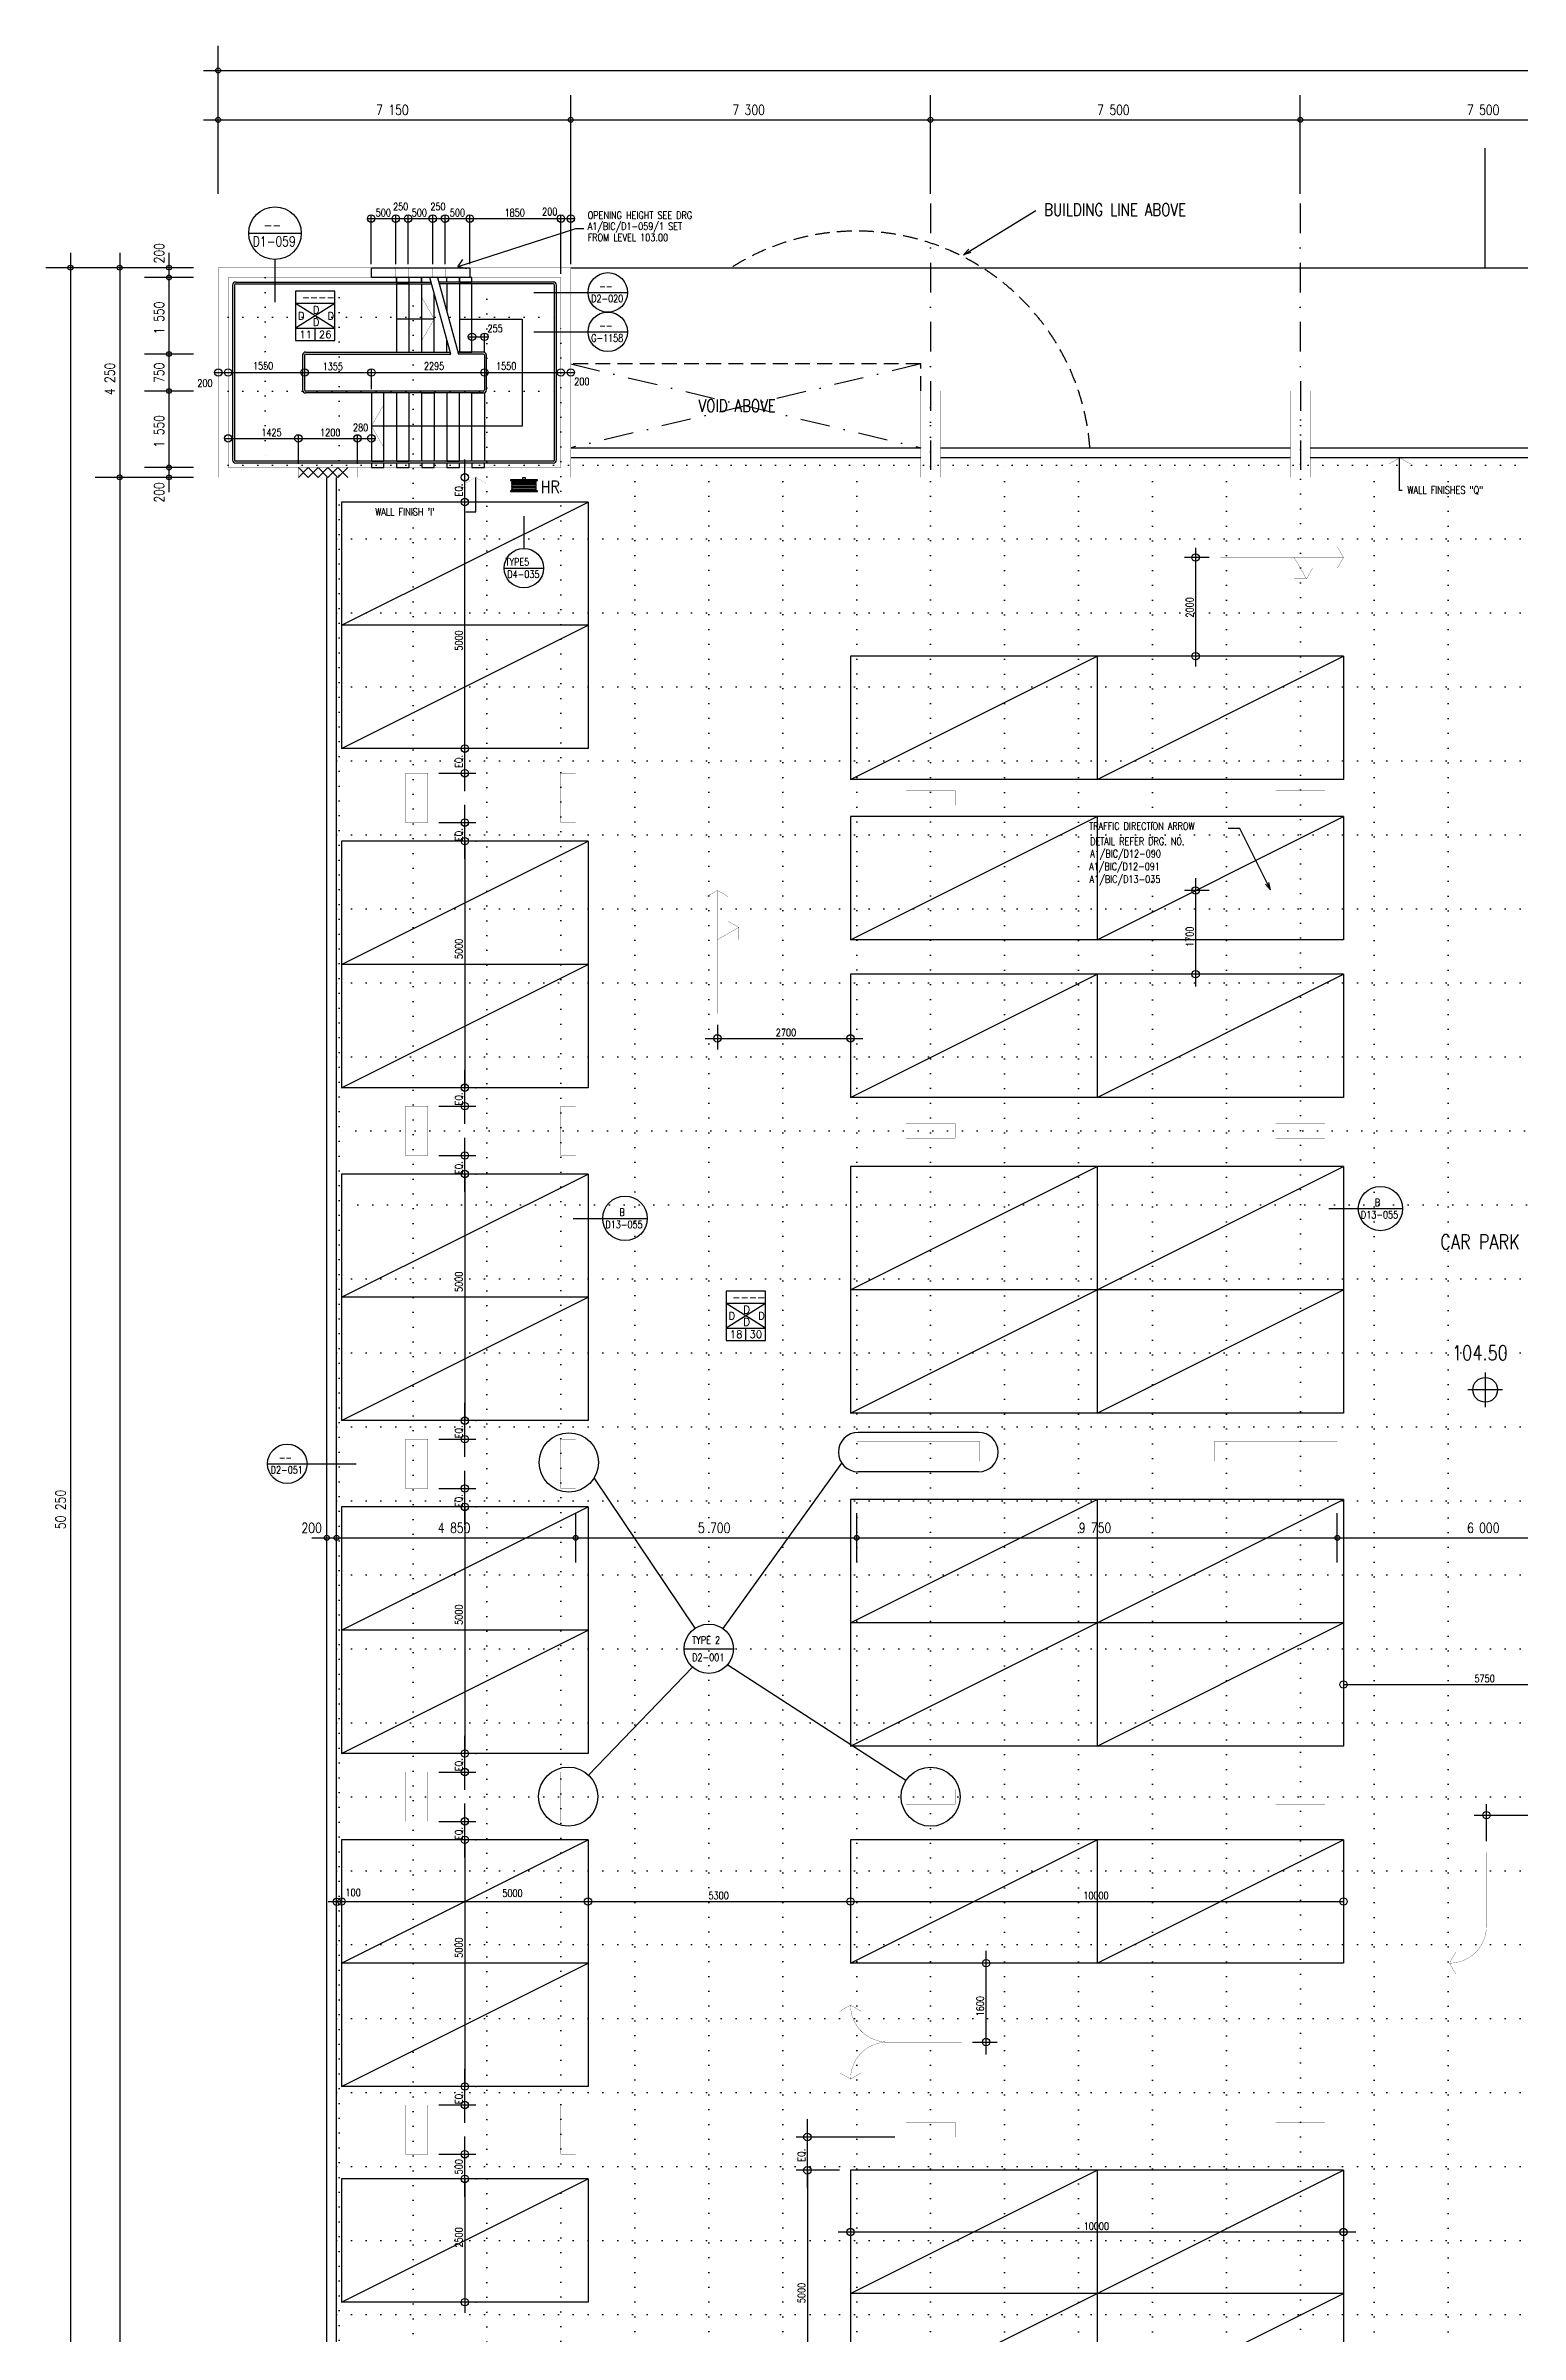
# Model space of a CAD drawing. Header units: millimetres. Extents: x -164841 to 156300, y -101000 to 60475.
# Drawn here: x -131200 to -101289, y -70148 to -23750 of the extents above; entities that cross this region are included whole.
import ezdxf

# ---------------------------------------------------------------- set-up
doc = ezdxf.new("R2010")
doc.units = ezdxf.units.MM
doc.header["$LTSCALE"] = 1200
for name, pattern in [('s1103a$0$DASHDOT', [1, 0.5, -0.25, 0, -0.25]), ('s1103a$0$DOT', [0.25, 0, -0.25]), ('s1103a$0$HIDDEN', [0.375, 0.25, -0.125])]:
    doc.linetypes.add(name, pattern=pattern)
for name, color, linetype in [('s1103a$0$12', 7, 'Continuous'), ('s1103a$0$20', 7, 'Continuous'), ('s1103a$0$21', 7, 'Continuous'), ('s1103a$0$22', 7, 'Continuous'), ('s1103a$0$23', 7, 'Continuous'), ('s1103a$0$25', 7, 'Continuous'), ('s1103a$0$35', 7, 'Continuous'), ('s1103a$0$4', 7, 'Continuous'), ('s1103a$0$48', 2, 'Continuous'), ('s1103a$0$5', 7, 'Continuous'), ('s1103a$0$51', 7, 'Continuous'), ('s1103a$0$56', 7, 'Continuous'), ('s1103a$0$6', 7, 'Continuous')]:
    doc.layers.add(name, color=color, linetype=linetype)
doc.styles.add('s1103a$0$STANDARD', font='SIMPLEX')

# ---------------------------------------------------------------- blocks, each defined once
blk = doc.blocks.new('s1103a$0$FFBOX')
at = {"layer": 's1103a$0$51', "color": 14, "linetype": 'Continuous'}
for p, q in [((0.4, 0.25), (-0.4, -0.25)), ((0.4, -0.25), (-0.4, 0.25)), ((0, -0.5), (0, -0.25))]:
    blk.add_line(p, q, dxfattribs=at)
for points in [[(-0.4, -0.5), (0.4, -0.5), (0.4, 0.5), (-0.4, 0.5)], [(-0.4, -0.25), (0.4, -0.25), (0.4, 0.25), (-0.4, 0.25)]]:
    blk.add_lwpolyline(points, close=True, dxfattribs=at)
at = {"layer": 's1103a$0$51', "color": 14, "linetype": 'Continuous', "style": 's1103a$0$STANDARD'}
for tag, p in [('TAG6', (-0.3496, -0.075)), ('TAG1', (-0.2728, 0.3)), ('TAG5', (-0.0496, 0.05)), ('TAG7', (0.2504, -0.075)), ('TAG2', (-0.324, -0.45)), ('TAG8', (-0.2496, -0.45)), ('TAG4', (-0.0496, -0.2)), ('TAG3', (0.076, -0.45)), ('TAG9', (0.1504, -0.45))]:
    blk.add_attdef(tag, p, '', height=0.15, dxfattribs=at)
blk = doc.blocks.new('s1103a$0$DET3')
at = {"layer": 's1103a$0$51', "color": 14, "linetype": 'Continuous'}
blk.add_line((-0.4, 0), (1.4, 0), dxfattribs=at)
blk.add_circle((0, 0), 0.4, dxfattribs=at)
at = {"layer": 's1103a$0$51', "color": 14, "linetype": 'Continuous', "style": 's1103a$0$STANDARD', "width": 0.8}
for tag, p in [('TAG1', (-0.3373, 0.0501)), ('TAG2', (-0.3373, -0.2))]:
    blk.add_attdef(tag, p, '', height=0.15, dxfattribs=at)
blk = doc.blocks.new('s1103a$0$HR1')
at = {"layer": 's1103a$0$56', "color": 1, "linetype": 'Continuous'}
for p, q in [((-0.235, 0.245), (0.235, 0.245)), ((-0.235, 0.215), (0.235, 0.215)), ((-0.235, 0.185), (0.235, 0.185)), ((-0.235, 0.155), (0.235, 0.155)), ((-0.235, 0.125), (0.235, 0.125)), ((-0.235, 0.095), (0.235, 0.095))]:
    blk.add_line(p, q, dxfattribs=at)
for points in [[(-0.275, 0.275), (0.275, 0.275), (0.275, 0.29), (-0.275, 0.29)], [(-0.275, 0.05), (0.275, 0.05), (0.275, 0.065), (-0.275, 0.065)], [(-0.025, 0.05), (0.025, 0.05), (0.025, 0), (-0.025, 0)]]:
    blk.add_lwpolyline(points, close=True, dxfattribs=at)
for centre, start, end in [((-0.235, 0.26), 90, 270), ((-0.235, 0.23), 90, 270), ((-0.235, 0.2), 90, 270), ((-0.235, 0.17), 90, 270), ((-0.235, 0.14), 90, 270), ((-0.235, 0.11), 90, 270), ((-0.235, 0.08), 90, 270), ((0.235, 0.26), 270, 90), ((0.235, 0.23), 270, 90), ((0.235, 0.2), 270, 90), ((0.235, 0.17), 270, 90), ((0.235, 0.14), 270, 90), ((0.235, 0.11), 270, 90), ((0.235, 0.08), 270, 90)]:
    blk.add_arc(centre, 0.015, start, end, dxfattribs=at)
blk = doc.blocks.new('s1103a$0$DET1')
at = {"layer": 's1103a$0$51', "color": 14, "linetype": 'Continuous'}
for p, q in [((0, 1.05), (0, 0.4)), ((-0.4, 0), (0.4, 0))]:
    blk.add_line(p, q, dxfattribs=at)
blk.add_circle((0, 0), 0.4, dxfattribs=at)
at = {"layer": 's1103a$0$51', "color": 14, "linetype": 'Continuous', "style": 's1103a$0$STANDARD', "width": 0.8}
for tag, p in [('TAG1', (-0.3373, 0.0501)), ('TAG2', (-0.3373, -0.2))]:
    blk.add_attdef(tag, p, '', height=0.15, dxfattribs=at)
blk = doc.blocks.new('s1103a$0$H750')
at = {"layer": 's1103a$0$22', "color": 14, "linetype": 'Continuous'}
for points in [[(0, 0.15), (0.15, 0), (0.3, 0.15), (0.45, 0), (0.6, 0.15), (0.75, 0)], [(0, 0), (0.15, 0.15), (0.3, 0), (0.45, 0.15), (0.6, 0), (0.75, 0.15)]]:
    blk.add_lwpolyline(points, dxfattribs=at)
blk = doc.blocks.new('s1103a$0$DET2')
at = {"layer": 's1103a$0$51', "color": 14, "linetype": 'Continuous'}
for p, q in [((-0.4, 0), (0.4, 0)), ((0, -0.4), (0, -1.05))]:
    blk.add_line(p, q, dxfattribs=at)
blk.add_circle((0, 0), 0.4, dxfattribs=at)
at = {"layer": 's1103a$0$51', "color": 14, "linetype": 'Continuous', "style": 's1103a$0$STANDARD', "width": 0.8}
for tag, p in [('TAG1', (-0.3373, 0.0501)), ('TAG2', (-0.3373, -0.2))]:
    blk.add_attdef(tag, p, '', height=0.15, dxfattribs=at)
blk = doc.blocks.new('s1103a$0$DETAIL')
at = {"layer": 's1103a$0$51', "color": 14, "linetype": 'Continuous'}
blk.add_line((-1.5, 0), (0.4, 0), dxfattribs=at)
blk.add_circle((0, 0), 0.4, dxfattribs=at)
at = {"layer": 's1103a$0$51', "color": 14, "linetype": 'Continuous', "style": 's1103a$0$STANDARD', "width": 0.8}
for tag, p in [('TAG1', (-0.3373, 0.0501)), ('TAG2', (-0.3373, -0.2))]:
    blk.add_attdef(tag, p, '', height=0.15, dxfattribs=at)
blk = doc.blocks.new('s1103a$0$ARROW')
at = {"layer": 's1103a$0$25', "color": 14, "linetype": 'Continuous', "const_width": 0.005}
blk.add_lwpolyline([(-0.433, 0.25), (0, 0), (0.433, 0.25)], dxfattribs=at)
blk = doc.blocks.new('s1103a')
at = {"layer": 's1103a$0$12', "color": 2, "linetype": 'Continuous'}
for p, q in [((-127701, -26750), (-127701, -23750)), ((-128001, -24250), (-68951, -24250)), ((-113251, -26750), (-113251, -24750)), ((-105751, -26750), (-105751, -24750)), ((-128001, -25250), (-66500, -25250)), ((-102000, -28250), (-102000, -25824)), ((-128200, -28250), (-131200, -28250)), ((-130700, -27950), (-130700, -78800)), ((-129700, -27950), (-129700, -78800)), ((-128700, -27950), (-128700, -32800)), ((-120550, -28250), (-83450, -28250)), ((-128200, -28450), (-129200, -28450)), ((-128200, -30000), (-129200, -30000)), ((-128200, -30750), (-129200, -30750)), ((-128200, -32300), (-129200, -32300)), ((-122700, -33360), (-122700, -32140)), ((-128200, -32500), (-130200, -32500)), ((-122700, -38000), (-122700, -32750)), ((-107600, -34125), (-108100, -34125)), ((-107875, -33930), (-107875, -36332)), ((-122700, -38860), (-122700, -37640)), ((-123225, -38500), (-122475, -38500)), ((-122700, -40235), (-122700, -39140)), ((-123225, -39500), (-122475, -39500)), ((-122700, -39875), (-122700, -44875)), ((-106977, -39620), (-107217, -39620)), ((-106355, -40864), (-106977, -39620)), ((-107875, -40625), (-107875, -42825)), ((-107600, -40875), (-108100, -40875)), ((-117575, -43600), (-117575, -44100)), ((-117825, -43875), (-114625, -43875)), ((-122700, -45610), (-122700, -44515)), ((-123225, -45250), (-122475, -45250)), ((-122700, -46985), (-122700, -45890)), ((-123225, -46250), (-122475, -46250)), ((-122700, -46625), (-122700, -51625)), ((-122700, -52360), (-122700, -51265)), ((-123225, -52000), (-122475, -52000)), ((-122700, -53735), (-122700, -52640)), ((-123225, -53000), (-122475, -53000)), ((-123225, -53000), (-122475, -53000)), ((-122700, -53375), (-122700, -58375)), ((-120450, -54500), (-120450, -53500)), ((-114750, -54500), (-114750, -53500)), ((-105000, -54500), (-105000, -53500)), ((-104875, -56975), (-99125, -56975)), ((-122700, -59110), (-122700, -58015)), ((-123225, -58750), (-122475, -58750)), ((-122700, -60485), (-122700, -59390)), ((-123225, -59750), (-122475, -59750)), ((-102225, -59625), (-98875, -59625)), ((-101975, -60150), (-101975, -59400)), ((-122700, -60125), (-122700, -65125)), ((-125473, -61375), (-114875, -61375)), ((-114875, -61375), (-104875, -61375)), ((-112125, -64475), (-112125, -62375)), ((-112400, -64225), (-111900, -64225)), ((-122700, -65860), (-122700, -64765)), ((-123225, -65500), (-122475, -65500)), ((-115750, -67185), (-115750, -65790)), ((-122700, -67360), (-122700, -66140)), ((-113975, -66150), (-115975, -66150)), ((-123225, -66500), (-122475, -66500)), ((-122700, -67000), (-122700, -69716)), ((-115100, -66825), (-115975, -66825)), ((-115750, -66825), (-115750, -71825)), ((-115125, -68075), (-104625, -68075))]:
    blk.add_line(p, q, dxfattribs=at)
at = {"layer": 's1103a$0$12', "color": 14, "linetype": 'Continuous'}
for p, q in [((-120551, -28175), (-120551, -24750)), ((-124674, -27254), (-120474, -27254)), ((-124600, -28175), (-124600, -27179)), ((-124100, -28175), (-124100, -27179)), ((-123850, -28175), (-123850, -27179)), ((-123350, -28175), (-123350, -27179)), ((-123100, -28175), (-123100, -27179)), ((-122599, -28175), (-122599, -27179)), ((-120750, -28375), (-120750, -27179)), ((-122630, -29650), (-122224, -29650)), ((-122300, -29950), (-122300, -29575)), ((-127775, -30375), (-120474, -30375)), ((-124594, -30715), (-124594, -30300)), ((-127574, -31710), (-124520, -31710)), ((-126075, -32225), (-126075, -31635)), ((-124875, -32225), (-124875, -31635)), ((-125800, -54000), (-74075, -54000))]:
    blk.add_line(p, q, dxfattribs=at)
at = {"layer": 's1103a$0$12', "color": 2, "linetype": 's1103a$0$DASHDOT'}
for p, q in [((-113251, -26950), (-113250, -32500)), ((-105751, -26950), (-105750, -32500))]:
    blk.add_line(p, q, dxfattribs=at)
at = {"layer": 's1103a$0$12', "color": 2, "linetype": 'Continuous'}
for points in [[(-120282, -27463), (-120454, -27463), (-122838, -28234), (-122660, -28266), (-122838, -28234), (-122740, -28083)], [(-106456, -40747), (-106355, -40864), (-106389, -40713)]]:
    blk.add_lwpolyline(points, dxfattribs=at)
for centre, radius in [((-127701, -24250), 50), ((-127701, -25250), 50), ((-120551, -25250), 50), ((-113251, -25250), 50), ((-105751, -25250), 50), ((-130700, -28250), 50), ((-129700, -28250), 50), ((-128700, -28250), 50), ((-128700, -28450), 50), ((-128700, -30000), 50), ((-128700, -30750), 50), ((-129700, -32500), 50), ((-128700, -32300), 50), ((-128700, -32500), 50), ((-122700, -32500), 75), ((-122700, -33000), 75), ((-122700, -33000), 75), ((-107875, -34125), 75), ((-107875, -36125), 75), ((-122700, -38000), 75), ((-122700, -38000), 75), ((-122700, -38500), 75), ((-122700, -39500), 75), ((-122700, -39875), 75), ((-122700, -39875), 75), ((-107875, -40875), 75), ((-107875, -42575), 75), ((-117575, -43875), 75), ((-114875, -43875), 75), ((-122700, -44875), 75), ((-122700, -44875), 75), ((-122700, -45250), 75), ((-122700, -46250), 75), ((-122700, -46625), 75), ((-122700, -46625), 75), ((-122700, -51625), 75), ((-122700, -51625), 75), ((-122700, -52000), 75), ((-122700, -53000), 75), ((-122700, -53375), 75), ((-122700, -53375), 75), ((-125500, -54000), 50), ((-125300, -54000), 50), ((-120450, -54000), 50), ((-114750, -54000), 50), ((-105000, -54000), 50), ((-104875, -56975), 75), ((-122700, -58375), 75), ((-122700, -58375), 75), ((-122700, -58750), 75), ((-122700, -59750), 75), ((-101975, -59625), 75), ((-122700, -60125), 75), ((-122700, -60125), 75), ((-125297, -61380), 75), ((-125200, -61375), 75), ((-120200, -61375), 75), ((-114875, -61375), 75), ((-114875, -61375), 75), ((-104875, -61375), 75), ((-112125, -62625), 75), ((-112125, -64225), 75), ((-122700, -65125), 75), ((-122700, -65125), 75), ((-122700, -65500), 75), ((-115750, -66150), 75), ((-122700, -66500), 75), ((-115750, -66825), 75), ((-115750, -66825), 75), ((-122700, -67000), 75), ((-122700, -67000), 75), ((-114875, -68075), 75), ((-104875, -68075), 75), ((-122700, -69500), 75)]:
    blk.add_circle(centre, radius, dxfattribs=at)
at = {"layer": 's1103a$0$12', "color": 14, "linetype": 'Continuous'}
for centre in [(-124600, -27254), (-124100, -27254), (-123850, -27254), (-123350, -27254), (-123100, -27254), (-122599, -27254), (-120750, -27254), (-120550, -27254), (-122554, -29650), (-122300, -29650), (-127700, -30375), (-127500, -30375), (-125949, -30375), (-124594, -30375), (-122300, -30375), (-120750, -30375), (-120550, -30375), (-127500, -31710), (-126075, -31710), (-124875, -31710), (-124594, -31710)]:
    blk.add_circle(centre, 75, dxfattribs=at)
at = {"layer": 's1103a$0$12', "color": 2, "linetype": 'Continuous'}
for p in [(-122475, -39875), (-122475, -44875), (-122475, -46625), (-122475, -51625), (-122475, -53375), (-122475, -58375), (-122475, -60125), (-122475, -65125), (-122475, -67000), (-122475, -69500)]:
    blk.add_point(p, dxfattribs=at)
at = {"layer": 's1103a$0$20', "color": 14, "linetype": 'Continuous', "const_width": 5}
for points in [[(-122600, -28450), (-122600, -28250), (-120550, -28250), (-120550, -32500), (-127700, -32500), (-127700, -28250), (-124595, -28250), (-124595, -28450), (-127500, -28450), (-127500, -32300), (-120750, -32300), (-120750, -28450)], [(-123850, -28450), (-124100, -28450), (-124100, -28250), (-123850, -28250)], [(-123350, -28450), (-123100, -28450), (-123100, -28250), (-123350, -28250)], [(-126075, -32500), (-124875, -32500), (-124875, -32300), (-126075, -32300)]]:
    blk.add_lwpolyline(points, close=True, dxfattribs=at)
at = {"layer": 's1103a$0$23', "color": 14, "linetype": 's1103a$0$HIDDEN'}
blk.add_line((-120550, -28250), (-117299, -28250), dxfattribs=at)
at = {"layer": 's1103a$0$23', "color": 14, "linetype": 's1103a$0$DASHDOT'}
for p, q in [((-120550, -30200), (-113450, -31900)), ((-113450, -30200), (-120550, -31900))]:
    blk.add_line(p, q, dxfattribs=at)
at = {"layer": 's1103a$0$23', "color": 14, "linetype": 'Continuous'}
for p, q in [((-120550, -31900), (-113450, -31900)), ((-113050, -31900), (-105950, -31900)), ((-105550, -31900), (-98450, -31900)), ((-120550, -32100), (-113450, -32100)), ((-113050, -32100), (-105950, -32100)), ((-105550, -32100), (-98450, -32100))]:
    blk.add_line(p, q, dxfattribs=at)
at = {"layer": 's1103a$0$23', "color": 3, "linetype": 'Continuous'}
for p, q in [((-125500, -72500), (-125500, -32500)), ((-125300, -72500), (-125300, -32500))]:
    blk.add_line(p, q, dxfattribs=at)
at = {"layer": 's1103a$0$23', "color": 14, "linetype": 'Continuous'}
blk.add_lwpolyline([(-122600, -28450), (-124595, -28450), (-124595, -28250), (-122600, -28250)], close=True, dxfattribs=at)
at = {"layer": 's1103a$0$23', "color": 14, "linetype": 's1103a$0$HIDDEN'}
blk.add_lwpolyline([(-113450, -30746), (-113450, -30200), (-120550, -30200)], dxfattribs=at)
blk.add_arc((-114750, -32250), 4743, 4.2319, 122.5046, dxfattribs=at)
at = {"layer": 's1103a$0$25', "color": 14, "linetype": 'Continuous'}
for p, q in [((-127410, -28605), (-127410, -32145)), ((-127370, -28605), (-127370, -32145)), ((-127345, -28540), (-123386, -28540)), ((-127345, -28580), (-123375, -28580)), ((-124085, -28540), (-124085, -28450)), ((-123830, -28540), (-123830, -28450)), ((-123575, -28540), (-123575, -28450)), ((-123574, -28540), (-123574, -28450)), ((-123574, -29960), (-123574, -28580)), ((-122984, -30000), (-123410, -28450)), ((-123255, -28450), (-122829, -30000)), ((-120905, -28540), (-123231, -28540)), ((-120905, -28580), (-123220, -28580)), ((-123065, -28540), (-123065, -28450)), ((-123064, -28540), (-123064, -28450)), ((-123064, -28580), (-123064, -29142)), ((-122810, -28540), (-122810, -28450)), ((-122555, -28540), (-122555, -28450)), ((-120880, -32145), (-120880, -28605)), ((-120840, -32145), (-120840, -28605)), ((-123320, -29960), (-123320, -28780)), ((-123320, -29290), (-124084, -29290)), ((-125989, -30025), (-125989, -30725)), ((-125949, -30025), (-125949, -30725)), ((-125924, -29960), (-122994, -29960)), ((-125924, -30000), (-122984, -30000)), ((-123064, -29960), (-123064, -29707)), ((-122324, -29960), (-122839, -29960)), ((-122324, -30000), (-122829, -30000)), ((-122300, -30025), (-122300, -30725)), ((-122260, -30725), (-122260, -30025)), ((-122324, -30750), (-125924, -30750)), ((-122324, -30790), (-125924, -30790)), ((-120905, -32170), (-127345, -32170)), ((-120905, -32210), (-127345, -32210))]:
    blk.add_line(p, q, dxfattribs=at)
for points in [[(-124084, -28540), (-123830, -28540), (-123830, -28450), (-124084, -28450)], [(-124084, -29960), (-123830, -29960), (-123830, -28580), (-124084, -28580)], [(-122810, -28540), (-122554, -28540), (-122554, -28450), (-122810, -28450)], [(-122554, -28580), (-122810, -28580), (-122810, -29960), (-122554, -29960)], [(-124594, -32170), (-124340, -32170), (-124340, -30790), (-124594, -30790)], [(-124084, -32170), (-123830, -32170), (-123830, -30790), (-124084, -30790)], [(-123574, -30790), (-123320, -30790), (-123320, -32170), (-123574, -32170)], [(-123064, -32170), (-122810, -32170), (-122810, -30790), (-123064, -30790)], [(-122554, -30790), (-122300, -30790), (-122300, -32170), (-122554, -32170)], [(-124594, -32300), (-124340, -32300), (-124340, -32210), (-124594, -32210)], [(-124084, -32300), (-123830, -32300), (-123830, -32210), (-124084, -32210)], [(-123574, -32300), (-123320, -32300), (-123320, -32210), (-123574, -32210)], [(-123064, -32300), (-122810, -32300), (-122810, -32210), (-123064, -32210)], [(-122554, -32300), (-122300, -32300), (-122300, -32210), (-122554, -32210)]]:
    blk.add_lwpolyline(points, close=True, dxfattribs=at)
at = {"layer": 's1103a$0$25', "color": 14, "linetype": 'Continuous', "const_width": 5}
for points in [[(-123570, -29723), (-123320, -29290), (-123570, -28857)], [(-124344, -31027), (-124594, -31460), (-124344, -31893)]]:
    blk.add_lwpolyline(points, dxfattribs=at)
at = {"layer": 's1103a$0$25', "color": 14, "linetype": 'Continuous'}
blk.add_lwpolyline([(-122810, -29290), (-121534, -29290), (-121534, -31460), (-124594, -31460)], dxfattribs=at)
at = {"layer": 's1103a$0$25', "linetype": 'Continuous', "const_width": 5}
for points in [[(-104875, -34125), (-105875, -34125), (-105625, -34558), (-105875, -34125), (-107375, -34125)], [(-105000, -33908), (-104875, -34125), (-105000, -34341)], [(-105500, -34341), (-105625, -34558), (-105875, -34558)], [(-117792, -41000), (-117575, -40875), (-117359, -41000)], [(-117575, -40875), (-117575, -41875), (-117142, -41625), (-117575, -41875), (-117575, -43375)], [(-117359, -41500), (-117142, -41625), (-117142, -41875)], [(-101975, -60375), (-101975, -61875)], [(-102600, -62842), (-102725, -62625), (-102600, -62408)], [(-115092, -63600), (-114875, -63475), (-114658, -63600)], [(-112625, -64225), (-114125, -64225)], [(-115092, -64850), (-114875, -64975), (-114658, -64850)]]:
    blk.add_lwpolyline(points, dxfattribs=at)
for points in [[(-101975, -61875, -0.414214), (-102725, -62625, -0.414214)], [(-114125, -64225, -0.414214), (-114875, -63475, -0.414214)], [(-114125, -64225, 0.414214), (-114875, -64975, 0.414214)]]:
    blk.add_lwpolyline(points, format="xyb", dxfattribs=at)
at = {"layer": 's1103a$0$25', "color": 14, "linetype": 'Continuous'}
for centre, radius, start, end in [((-127345, -28605), 65, 90.0055, 180), ((-127345, -28605), 25, 90.0054, 180), ((-120905, -28605), 65, 0, 90), ((-120905, -28605), 25, 0, 90), ((-125924, -30025), 65, 90, 180), ((-125924, -30025), 25, 90, 180), ((-122324, -30025), 65, 0, 90), ((-122324, -30025), 25, 0, 90), ((-125924, -30725), 65, 180, 270), ((-125924, -30725), 25, 180, 270), ((-122324, -30725), 25, 270, 0), ((-122324, -30725), 65, 270, 0), ((-127345, -32145), 65, 180, 270), ((-127345, -32145), 25, 180, 270), ((-120905, -32145), 25, 270, 0), ((-120905, -32145), 65, 270, 0)]:
    blk.add_arc(centre, radius, start, end, dxfattribs=at)
at = {"layer": 's1103a$0$35', "color": 15, "linetype": 'Continuous'}
for p, q in [((-101650, -51000), (-102350, -51000)), ((-102000, -50650), (-102000, -51350))]:
    blk.add_line(p, q, dxfattribs=at)
blk.add_circle((-102000, -51000), 250, dxfattribs=at)
at = {"layer": 's1103a$0$4', "color": 7, "linetype": 's1103a$0$DOT'}
for p, q in [((-126750, -28450), (-126750, -32300)), ((-125250, -94877), (-125250, -28450)), ((-123750, -94142), (-123750, -28450)), ((-122250, -93407), (-122250, -28450)), ((-127500, -29250), (-120750, -29250)), ((-120750, -89799), (-120750, -29250)), ((-127500, -30750), (-120750, -30750)), ((-113250, -84800), (-113250, -30750)), ((-105750, -74250), (-105750, -30750)), ((-127500, -32250), (-76500, -32250)), ((-119250, -84800), (-119250, -32100)), ((-117750, -84800), (-117750, -32100)), ((-116250, -84800), (-116250, -32100)), ((-114750, -84800), (-114750, -32100)), ((-111750, -72500), (-111750, -32100)), ((-110250, -72500), (-110250, -32100)), ((-108750, -72500), (-108750, -32100)), ((-107250, -72500), (-107250, -32100)), ((-104250, -72500), (-104250, -32100)), ((-102750, -72500), (-102750, -32100)), ((-125300, -33750), (-41507, -33750)), ((-125300, -35250), (-43414, -35250)), ((-125300, -36750), (-45192, -36750)), ((-125300, -38250), (-46854, -38250)), ((-125300, -39750), (-48413, -39750)), ((-125300, -41250), (-49878, -41250)), ((-125300, -42750), (-51257, -42750)), ((-125300, -44250), (-52558, -44250)), ((-53785, -45750), (-125300, -45750)), ((-54944, -47250), (-125300, -47250)), ((-125300, -48750), (-56038, -48750)), ((-125300, -50250), (-57073, -50250)), ((-125300, -51750), (-58050, -51750)), ((-125300, -53250), (-58973, -53250)), ((-125300, -54750), (-61117, -54750)), ((-125300, -56250), (-63427, -56250)), ((-125300, -57750), (-65737, -57750)), ((-125300, -59250), (-68047, -59250)), ((-125300, -60750), (-70356, -60750)), ((-125300, -62250), (-72666, -62250)), ((-125300, -63750), (-74976, -63750)), ((-125300, -65250), (-77286, -65250)), ((-125300, -66750), (-79596, -66750)), ((-125300, -68250), (-81906, -68250)), ((-125300, -69750), (-84215, -69750))]:
    blk.add_line(p, q, dxfattribs=at)
at = {"layer": 's1103a$0$48', "color": 14, "linetype": 'Continuous'}
blk.add_line((-112580, -27986), (-111115, -27090), dxfattribs=at)
for points in [[(-112433, -27940), (-112580, -27986), (-112472, -27876)], [(-103687, -32766), (-103737, -32766), (-103737, -32100)]]:
    blk.add_lwpolyline(points, dxfattribs=at)
at = {"layer": 's1103a$0$48', "color": 14, "linetype": 'Continuous', "const_width": 5}
blk.add_lwpolyline([(-103517, -32228), (-103734, -32103), (-103950, -32228)], dxfattribs=at)
at = {"layer": 's1103a$0$48', "color": 3, "linetype": 'Continuous'}
blk.add_lwpolyline([(-122677, -33198), (-122477, -33198), (-122477, -32500)], dxfattribs=at)
at = {"layer": 's1103a$0$5', "color": 1, "linetype": 'Continuous'}
for points in [[(-120200, -33000), (-120200, -35500), (-125200, -35500), (-120200, -33000), (-125200, -33000), (-125200, -35500)], [(-120200, -35500), (-120200, -38000), (-125200, -38000), (-120200, -35500), (-125200, -35500), (-125200, -38000)], [(-109875, -36125), (-109875, -38625), (-114875, -38625), (-109875, -36125), (-114875, -36125), (-114875, -38625)], [(-104875, -36125), (-104875, -38625), (-109875, -38625), (-104875, -36125), (-109875, -36125), (-109875, -38625)], [(-109875, -39375), (-109875, -41875), (-114875, -41875), (-109875, -39375), (-114875, -39375), (-114875, -41875)], [(-104875, -39375), (-104875, -41875), (-109875, -41875), (-104875, -39375), (-109875, -39375), (-109875, -41875)], [(-120200, -39875), (-120200, -42375), (-125200, -42375), (-120200, -39875), (-125200, -39875), (-125200, -42375)], [(-120200, -42375), (-120200, -44875), (-125200, -44875), (-120200, -42375), (-125200, -42375), (-125200, -44875)], [(-109875, -42575), (-109875, -45075), (-114875, -45075), (-109875, -42575), (-114875, -42575), (-114875, -45075)], [(-104875, -42575), (-104875, -45075), (-109875, -45075), (-104875, -42575), (-109875, -42575), (-109875, -45075)], [(-120200, -46625), (-120200, -49125), (-125200, -49125), (-120200, -46625), (-125200, -46625), (-125200, -49125)], [(-109875, -46475), (-109875, -48975), (-114875, -48975), (-109875, -46475), (-114875, -46475), (-114875, -48975)], [(-104875, -46475), (-104875, -48975), (-109875, -48975), (-104875, -46475), (-109875, -46475), (-109875, -48975)], [(-120200, -49125), (-120200, -51625), (-125200, -51625), (-120200, -49125), (-125200, -49125), (-125200, -51625)], [(-109875, -48975), (-109875, -51475), (-114875, -51475), (-109875, -48975), (-114875, -48975), (-114875, -51475)], [(-104875, -48975), (-104875, -51475), (-109875, -51475), (-104875, -48975), (-109875, -48975), (-109875, -51475)], [(-109875, -53225), (-109875, -55725), (-114875, -55725), (-109875, -53225), (-114875, -53225), (-114875, -55725)], [(-104875, -53225), (-104875, -55725), (-109875, -55725), (-104875, -53225), (-109875, -53225), (-109875, -55725)], [(-120200, -53375), (-120200, -55875), (-125200, -55875), (-120200, -53375), (-125200, -53375), (-125200, -55875)], [(-120200, -55875), (-120200, -58375), (-125200, -58375), (-120200, -55875), (-125200, -55875), (-125200, -58375)], [(-109875, -55725), (-109875, -58225), (-114875, -58225), (-109875, -55725), (-114875, -55725), (-114875, -58225)], [(-104875, -55725), (-104875, -58225), (-109875, -58225), (-104875, -55725), (-109875, -55725), (-109875, -58225)], [(-120200, -60125), (-120200, -62625), (-125200, -62625), (-120200, -60125), (-125200, -60125), (-125200, -62625)], [(-109875, -60125), (-109875, -62625), (-114875, -62625), (-109875, -60125), (-114875, -60125), (-114875, -62625)], [(-104875, -60125), (-104875, -62625), (-109875, -62625), (-104875, -60125), (-109875, -60125), (-109875, -62625)], [(-120200, -62625), (-120200, -65125), (-125200, -65125), (-120200, -62625), (-125200, -62625), (-125200, -65125)], [(-120200, -67000), (-120200, -69500), (-125200, -69500), (-120200, -67000), (-125200, -67000), (-125200, -69500)], [(-109875, -66825), (-109875, -69325), (-114875, -69325), (-109875, -66825), (-114875, -66825), (-114875, -69325)], [(-104875, -66825), (-104875, -69325), (-109875, -69325), (-104875, -66825), (-109875, -66825), (-109875, -69325)], [(-109875, -69325), (-109875, -71825), (-114875, -71825), (-109875, -69325), (-114875, -69325), (-114875, -71825)], [(-104875, -69325), (-104875, -71825), (-109875, -71825), (-104875, -69325), (-109875, -69325), (-109875, -71825)]]:
    blk.add_lwpolyline(points, dxfattribs=at)
at = {"layer": 's1103a$0$51', "linetype": 'Continuous'}
for p, q in [((-105175, -47325), (-103675, -47325)), ((-120500, -47525), (-119000, -47525)), ((-112279, -51863), (-114720, -51863)), ((-118029, -55835), (-120077, -52787)), ((-117459, -55843), (-115053, -52485)), ((-112279, -52663), (-114720, -52663)), ((-118250, -56250), (-117250, -56250)), ((-113753, -58923), (-117361, -56581)), ((-120187, -58816), (-118081, -56621))]:
    blk.add_line(p, q, dxfattribs=at)
for centre, radius in [((-119450, -47525), 450), ((-104125, -47325), 450), ((-120589, -52473), 600), ((-117750, -56250), 500), ((-120602, -59249), 600), ((-113250, -59250), 600)]:
    blk.add_circle(centre, radius, dxfattribs=at)
for centre, start, end in [((-114720, -52263), 90, 270), ((-112279, -52263), 270, 90)]:
    blk.add_arc(centre, 400, start, end, dxfattribs=at)
at = {"layer": 's1103a$0$6', "color": 14, "linetype": 'Continuous', "const_width": 5}
for points in [[(-113450, -32500), (-113050, -32500), (-113050, -30750), (-113450, -30750)], [(-113450, -32500), (-113050, -32500), (-113050, -30750), (-113450, -30750)], [(-105950, -32500), (-105550, -32500), (-105550, -30750), (-105950, -30750)], [(-105950, -32500), (-105550, -32500), (-105550, -30750), (-105950, -30750)], [(-123900, -39500), (-123450, -39500), (-123450, -38500), (-123900, -38500)], [(-120750, -39500), (-120450, -39500), (-120450, -38500), (-120750, -38500)], [(-120750, -39500), (-120450, -39500), (-120450, -38500), (-120750, -38500)], [(-120750, -39500), (-120450, -39500), (-120450, -38500), (-120750, -38500)], [(-113750, -39150), (-112750, -39150), (-112750, -38850), (-113750, -38850)], [(-113750, -39150), (-112750, -39150), (-112750, -38850), (-113750, -38850)], [(-113750, -39150), (-112750, -39150), (-112750, -38850), (-113750, -38850)], [(-106250, -39150), (-105250, -39150), (-105250, -38850), (-106250, -38850)], [(-106250, -39150), (-105250, -39150), (-105250, -38850), (-106250, -38850)], [(-106250, -39150), (-105250, -39150), (-105250, -38850), (-106250, -38850)], [(-123900, -46250), (-123450, -46250), (-123450, -45250), (-123900, -45250)], [(-120750, -46250), (-120450, -46250), (-120450, -45250), (-120750, -45250)], [(-120750, -46250), (-120450, -46250), (-120450, -45250), (-120750, -45250)], [(-120750, -46250), (-120450, -46250), (-120450, -45250), (-120750, -45250)], [(-113750, -45900), (-112750, -45900), (-112750, -45600), (-113750, -45600)], [(-113750, -45900), (-112750, -45900), (-112750, -45600), (-113750, -45600)], [(-113750, -45900), (-112750, -45900), (-112750, -45600), (-113750, -45600)], [(-106250, -45900), (-105250, -45900), (-105250, -45600), (-106250, -45600)], [(-106250, -45900), (-105250, -45900), (-105250, -45600), (-106250, -45600)], [(-106250, -45900), (-105250, -45900), (-105250, -45600), (-106250, -45600)], [(-123900, -53000), (-123450, -53000), (-123450, -52000), (-123900, -52000)], [(-120750, -53000), (-120450, -53000), (-120450, -52000), (-120750, -52000)], [(-120750, -53000), (-120450, -53000), (-120450, -52000), (-120750, -52000)], [(-120750, -53000), (-120450, -53000), (-120450, -52000), (-120750, -52000)], [(-112250, -52450), (-114750, -52450), (-114750, -52050), (-112250, -52050)], [(-105000, -52450), (-107500, -52450), (-107500, -52050), (-105000, -52050)], [(-123900, -59750), (-123450, -59750), (-123450, -58750), (-123900, -58750)], [(-120750, -59750), (-120450, -59750), (-120450, -58750), (-120750, -58750)], [(-120750, -59750), (-120450, -59750), (-120450, -58750), (-120750, -58750)], [(-120750, -59750), (-120450, -59750), (-120450, -58750), (-120750, -58750)], [(-113750, -59400), (-112750, -59400), (-112750, -59100), (-113750, -59100)], [(-113750, -59400), (-112750, -59400), (-112750, -59100), (-113750, -59100)], [(-113750, -59400), (-112750, -59400), (-112750, -59100), (-113750, -59100)], [(-106250, -59400), (-105250, -59400), (-105250, -59100), (-106250, -59100)], [(-106250, -59400), (-105250, -59400), (-105250, -59100), (-106250, -59100)], [(-106250, -59400), (-105250, -59400), (-105250, -59100), (-106250, -59100)], [(-123900, -66500), (-123450, -66500), (-123450, -65500), (-123900, -65500)], [(-120750, -66500), (-120450, -66500), (-120450, -65500), (-120750, -65500)], [(-120750, -66500), (-120450, -66500), (-120450, -65500), (-120750, -65500)], [(-120750, -66500), (-120450, -66500), (-120450, -65500), (-120750, -65500)], [(-113750, -66150), (-112750, -66150), (-112750, -65850), (-113750, -65850)], [(-113750, -66150), (-112750, -66150), (-112750, -65850), (-113750, -65850)], [(-113750, -66150), (-112750, -66150), (-112750, -65850), (-113750, -65850)], [(-106250, -66150), (-105250, -66150), (-105250, -65850), (-106250, -65850)], [(-106250, -66150), (-105250, -66150), (-105250, -65850), (-106250, -65850)], [(-106250, -66150), (-105250, -66150), (-105250, -65850), (-106250, -65850)]]:
    blk.add_lwpolyline(points, close=True, dxfattribs=at)
at = {"zscale": 1000}
for name, p, xscale, yscale, values in [('s1103a$0$DET2', (-126550, -27550), 1333.333, 1333.333, {'TAG1': '  --', 'TAG2': 'D1-059'}), ('s1103a$0$DETAIL', (-119800, -28750), 999.9979999999999, 999.9979999999999, {'TAG1': '  --', 'TAG2': 'D2-020'}), ('s1103a$0$DETAIL', (-119800, -29550), 999.9979999999999, 999.9979999999999, {'TAG1': '  --', 'TAG2': 'G-1158'}), ('s1103a$0$FFBOX', (-117000, -49500), 999.9979999999999, 999.9979999999999, {'TAG1': '----', 'TAG2': '18', 'TAG3': '30', 'TAG4': 'D', 'TAG5': 'D', 'TAG6': 'D', 'TAG7': 'D'}), ('s1103a$0$DET3', (-126300, -52500), 999.9979999999999, 999.9979999999999, {'TAG1': '  --', 'TAG2': 'D2-051'})]:
    blk.add_blockref(name, p, dxfattribs=dict(at, xscale=xscale, yscale=yscale)).add_auto_attribs(values)
ref = blk.add_blockref('s1103a$0$FFBOX', (-125735, -29227), dxfattribs=dict(xscale=999.9979999999999, yscale=999.9979999999999, zscale=1000))
ref.add_attrib('TAG1', '----', (-126007, -28927), dxfattribs={"layer": 's1103a$0$51', "color": 3, "linetype": 'Continuous', "height": 150, "style": 's1103a$0$STANDARD'})
ref.add_attrib('TAG2', '11', (-126059, -29677), dxfattribs={"layer": 's1103a$0$51', "color": 3, "linetype": 'Continuous', "height": 150, "style": 's1103a$0$STANDARD'})
ref.add_attrib('TAG3', '26', (-125659, -29677), dxfattribs={"layer": 's1103a$0$51', "color": 3, "linetype": 'Continuous', "height": 150, "style": 's1103a$0$STANDARD'})
ref.add_attrib('TAG4', 'D', (-125784, -29427), dxfattribs={"layer": 's1103a$0$51', "color": 3, "linetype": 'Continuous', "height": 150, "style": 's1103a$0$STANDARD'})
ref.add_attrib('TAG5', 'D', (-125784, -29177), dxfattribs={"layer": 's1103a$0$51', "color": 3, "linetype": 'Continuous', "height": 150, "style": 's1103a$0$STANDARD'})
ref.add_attrib('TAG6', 'D', (-126084, -29302), dxfattribs={"layer": 's1103a$0$51', "color": 3, "linetype": 'Continuous', "height": 150, "style": 's1103a$0$STANDARD'})
ref.add_attrib('TAG7', 'D', (-125484, -29302), dxfattribs={"layer": 's1103a$0$51', "color": 3, "linetype": 'Continuous', "height": 150, "style": 's1103a$0$STANDARD'})
at = {"xscale": 1333.333, "yscale": 1333.333, "zscale": 1000}
blk.add_blockref('s1103a$0$H750', (-126075, -32500), dxfattribs=at)
at = {"zscale": 1000, "rotation": 180}
for name, p, xscale, yscale in [('s1103a$0$ARROW', (-122477, -32500), 499.999, 499.999), ('s1103a$0$HR1', (-121500, -32500), 999.9979999999999, 999.9979999999999)]:
    blk.add_blockref(name, p, dxfattribs=dict(at, xscale=xscale, yscale=yscale))
ref = blk.add_blockref('s1103a$0$DET1', (-121500, -34340), dxfattribs=dict(xscale=999.9979999999999, yscale=999.9979999999999, zscale=1000))
ref.add_attrib('TAG1', 'TYPE5', (-121876, -34290), dxfattribs={"layer": 's1103a$0$51', "color": 14, "linetype": 'Continuous', "height": 150, "style": 's1103a$0$STANDARD', "width": 0.8})
ref.add_attrib('TAG2', 'D4-035', (-121837, -34540), dxfattribs={"layer": 's1103a$0$51', "color": 14, "linetype": 'Continuous', "height": 150, "style": 's1103a$0$STANDARD', "width": 0.8})
at = {"layer": 's1103a$0$12', "color": 2, "linetype": 'Continuous', "style": 's1103a$0$STANDARD', "width": 0.8}
for s, height, p in [('7 150', 200, (-124496, -25150)), ('7 300', 200, (-117271, -25150)), ('7 500', 200, (-109871, -25150)), ('7 500', 200, (-102371, -25150)), ('A1/BIC/D1-059/1 SET', 150, (-120206, -27485)), ('OPENING HEIGHT SEE DRG', 150, (-120206, -27260)), ('FROM LEVEL 103.00', 150, (-120206, -27710)), ('TRAFFIC DIRECTION ARROW', 150, (-110034, -39645)), ('DETAIL REFER DRG. NO.', 150, (-110014, -39955)), ('A1/BIC/D12-091', 150, (-110034, -40464)), ('A1/BIC/D12-090', 150, (-110014, -40205)), ('A1/BIC/D13-035', 150, (-110024, -40724)), ('2700', 150, (-116390, -43830)), ('200', 200, (-126012, -53900)), ('4 850', 200, (-123245, -53900)), ('5 700', 200, (-117970, -53900)), ('9 750', 200, (-110245, -53900)), ('6 000', 200, (-102370, -53900)), ('5750', 150, (-102218, -56930)), ('100', 150, (-125119, -61267)), ('5000', 150, (-121937, -61282)), ('5300', 150, (-117756, -61330)), ('10000', 150, (-110153, -61330)), ('10000', 150, (-110145, -68030))]:
    blk.add_text(s, height=height, dxfattribs=at).set_placement(p)
at = {"layer": 's1103a$0$12', "color": 14, "linetype": 'Continuous', "style": 's1103a$0$STANDARD', "width": 0.8}
for s, p in [('500', (-124507, -27209)), ('250', (-124154, -27086)), ('500', (-123776, -27209)), ('250', (-123398, -27086)), ('500', (-123003, -27209)), ('1850', (-121893, -27209)), ('200', (-121130, -27188)), ('255', (-122238, -29556)), ('200', (-128124, -30664)), ('1550', (-126996, -30314)), ('1355', (-125582, -30328)), ('2295', (-123528, -30318)), ('1550', (-122065, -30318)), ('200', (-120480, -30632)), ('1425', (-126826, -31665)), ('1200', (-125634, -31665)), ('280', (-124968, -31566))]:
    blk.add_text(s, height=150, dxfattribs=at).set_placement(p)
at = {"layer": 's1103a$0$12', "color": 2, "linetype": 'Continuous', "style": 's1103a$0$STANDARD', "width": 0.8}
for s, height, p in [('200', 200, (-128800, -28162)), ('1 550', 200, (-128800, -29595)), ('4 250', 200, (-129800, -30835)), ('750', 200, (-128800, -30586)), ('1 550', 200, (-128800, -31895)), ('200', 200, (-128800, -33012)), ('EQ.', 150, (-122745, -32887)), ('2000', 150, (-107920, -35343)), ('5000', 150, (-122745, -36014)), ('EQ.', 150, (-122745, -38392)), ('EQ.', 150, (-122745, -39878)), ('1700', 150, (-107920, -42020)), ('5000', 150, (-122745, -42266)), ('EQ.', 150, (-122745, -45234)), ('EQ.', 150, (-122745, -46628)), ('5000', 150, (-122745, -49016)), ('EQ.', 150, (-122745, -51984)), ('50 250', 200, (-130800, -53825)), ('EQ.', 150, (-122745, -53378)), ('5000', 150, (-122745, -55766)), ('EQ.', 150, (-122745, -58734)), ('EQ.', 150, (-122745, -60128)), ('5000', 150, (-122745, -62516)), ('1600', 150, (-112170, -63704)), ('EQ.', 150, (-122745, -65484)), ('500', 150, (-122745, -66908)), ('EQ.', 150, (-115795, -66651)), ('2500', 150, (-122745, -68392)), ('5000', 150, (-115795, -69518))]:
    blk.add_text(s, height=height, rotation=90, dxfattribs=at).set_placement(p)
at = {"layer": 's1103a$0$21', "color": 15, "linetype": 'Continuous', "style": 's1103a$0$STANDARD', "width": 0.8}
blk.add_text('CAR PARK', height=300, dxfattribs=at).set_placement((-102913, -48150))
at = {"layer": 's1103a$0$35', "color": 15, "linetype": 'Continuous', "style": 's1103a$0$STANDARD', "width": 0.8}
blk.add_text('104.50', height=300, dxfattribs=at).set_placement((-102674, -50400))
at = {"layer": 's1103a$0$48', "color": 14, "linetype": 'Continuous', "style": 's1103a$0$STANDARD', "width": 0.8}
for s, height, p in [('BUILDING LINE ABOVE', 250, (-110948, -27198)), ('VOID ABOVE', 250, (-117959, -31175)), ('WALL FINISHES "Q"', 150, (-103579, -32832))]:
    blk.add_text(s, height=height, dxfattribs=at).set_placement(p)
at = {"layer": 's1103a$0$48', "color": 3, "linetype": 'Continuous', "style": 's1103a$0$STANDARD', "width": 0.8}
blk.add_text("WALL FINISH 'I'", height=150, dxfattribs=at).set_placement((-124515, -33277))
at = {"layer": 's1103a$0$51', "linetype": 'Continuous', "style": 's1103a$0$STANDARD', "width": 0.8}
for s, p in [('  B', (-119728, -47475)), ('  B', (-104403, -47275)), ('D13-055', (-119847, -47725)), ('D13-055', (-119847, -47725)), ('D13-055', (-104522, -47525)), ('TYPE 2', (-118087, -56150)), ('D2-001', (-118087, -56500))]:
    blk.add_text(s, height=150, dxfattribs=at).set_placement(p)
at = {"layer": 's1103a$0$56', "color": 1, "linetype": 'Continuous', "style": 's1103a$0$STANDARD', "width": 0.84}
blk.add_text('HR', height=250, dxfattribs=at).set_placement((-121162, -32819))

msp = doc.modelspace()

# ---------------------------------------------------------------- block references
msp.add_blockref('s1103a', (0, 0))

doc.saveas('drawing.dxf')
